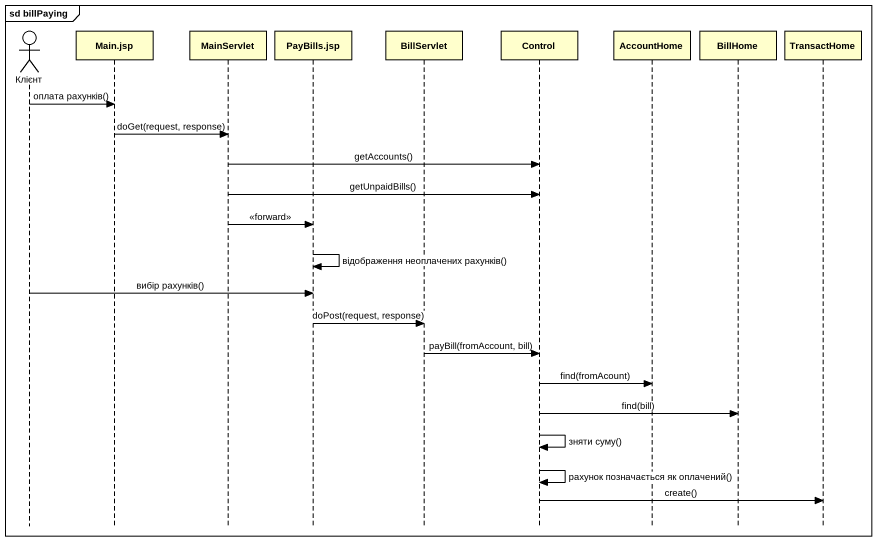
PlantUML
@startuml
mainframe sd billPaying
hide footbox
actor Клієнт
participant "Main.jsp" as Main_jsp
participant MainServlet
participant "PayBills.jsp" as PayBills_jsp
participant BillServlet
participant "Control" as Control_
participant AccountHome
participant BillHome
participant TransactHome

Клієнт -> Main_jsp : оплата рахунків()
Main_jsp -> MainServlet : doGet(request, response)
MainServlet -> Control_ : getAccounts()
MainServlet -> Control_ : getUnpaidBills()
MainServlet -> PayBills_jsp : <<forward>>
PayBills_jsp -> PayBills_jsp : відображення неоплачених рахунків()
Клієнт -> PayBills_jsp : вибір рахунків()
PayBills_jsp -> BillServlet : doPost(request, response)
BillServlet -> Control_ : payBill(fromAccount, bill)
Control_ -> AccountHome : find(fromAcount)
Control_ -> BillHome : find(bill)
Control_ -> Control_ : зняти суму()
Control_ -> Control_ : рахунок позначається як оплачений()
Control_ -> TransactHome : create()
@enduml
